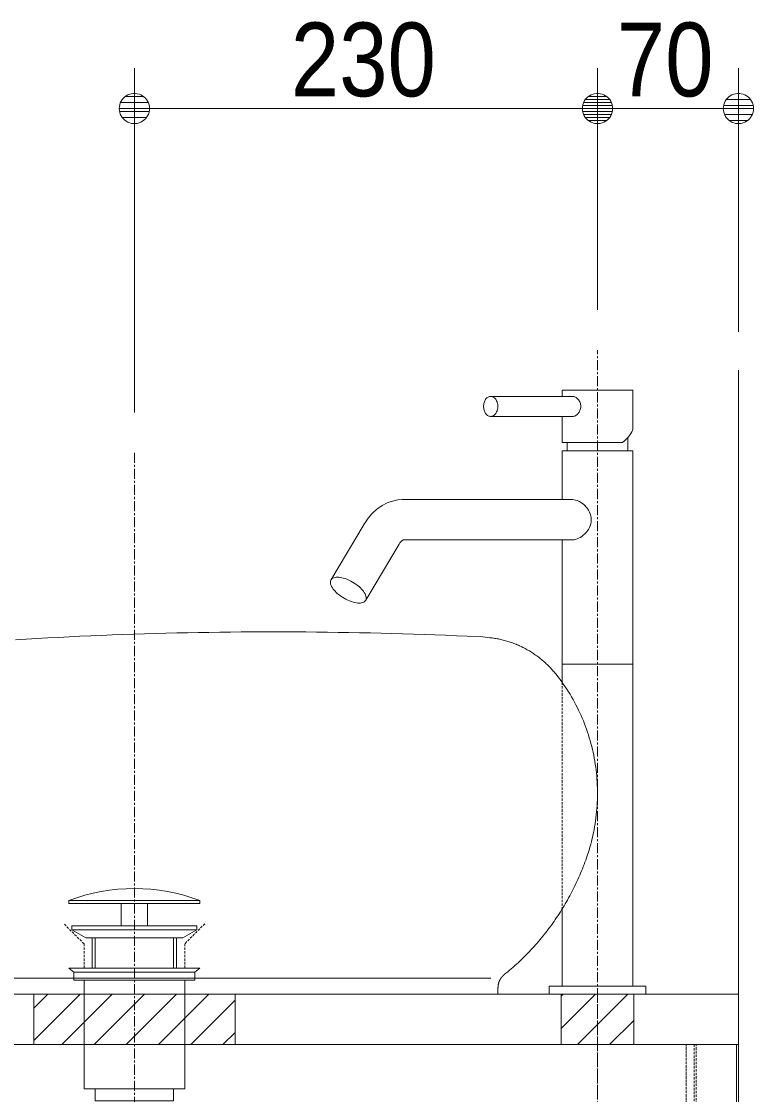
# Model space of a CAD drawing. Units: millimetres, scale not verified. Extents: x -6062 to 6062, y -3045 to 3045.
# Drawn here: x -3629 to -3265, y -1430 to -897 of the extents above; entities that cross this region are included whole.
import ezdxf
from ezdxf.enums import TextEntityAlignment as Align

# ---------------------------------------------------------------- set-up
doc = ezdxf.new("R2010")
doc.units = ezdxf.units.MM
doc.header["$LTSCALE"] = 20
doc.linetypes.add('CHAIN1', pattern=[8, 5, -1, 1, -1])
doc.linetypes.add('DASHED1', pattern=[1.8, 1.2, -0.6])
for name, color, linetype, lineweight in [('0-1_2寸法-1', 7, 'Continuous', 9), ('0-2_0', 7, 'Continuous', 9), ('0-3_5ボウル・キャビネット', 7, 'Continuous', 9), ('0-5_4給排水', 7, 'Continuous', 9)]:
    doc.layers.add(name, color=color, linetype=linetype, lineweight=lineweight)
doc.styles.add('ＭＳ Ｐゴシック', font='')
doc.styles.get('ＭＳ Ｐゴシック').set_extended_font_data('MS PGothic')

# ---------------------------------------------------------------- blocks, each defined once
blk = doc.blocks.new('グループ-4')
at = {"layer": '0-3_5ボウル・キャビネット'}
blk.add_lwpolyline([(-40660, -28100), (-29700, -28100), (-29700, -27600), (-40660, -27600)], dxfattribs=at)
blk.add_lwpolyline([(-40260, -28100), (-29720, -28100), (-29720, -41400), (-40260, -41400)], close=True, dxfattribs=at)
blk = doc.blocks.new('グループ-5')
at = {"layer": '0-3_5ボウル・キャビネット', "linetype": 'DASHED1'}
for p, q in [((-30220, -41400), (-30220, -28100)), ((-30120, -41400), (-30120, -28100))]:
    blk.add_line(p, q, dxfattribs=at)
blk.add_lwpolyline([(-30220, -28100), (-30140, -28100), (-30140, -41360), (-30220, -41360)], close=True, dxfattribs=at)
blk = doc.blocks.new('グループ-7')
at = {"layer": '0-3_5ボウル・キャビネット'}
blk.add_lwpolyline([(-41700, -41400), (-29700, -41400), (-29700, -21400)], dxfattribs=at)
for name in ['グループ-4', 'グループ-5']:
    blk.add_blockref(name, (0, 0), dxfattribs=at)
blk = doc.blocks.new('_Dot')
at = {"layer": '0-2_0'}
for p, q in [((-10, 0), (-20, 0)), ((9.78, 2), (-9.78, 2)), ((7.99, 6), (-7.99, 6)), ((9.16, -3.98), (-9.16, -3.98)), ((6, -7.98), (-6, -7.98))]:
    blk.add_line(p, q, dxfattribs=at)
for points in [[(10, 0), (9.92, 1.25), (9.69, 2.49), (9.3, 3.68), (8.76, 4.82), (8.09, 5.88), (7.29, 6.85), (6.37, 7.71), (5.36, 8.44), (4.26, 9.05), (3.09, 9.51), (1.87, 9.82), (0.63, 9.98), (-0.63, 9.98), (-1.87, 9.82), (-3.09, 9.51), (-4.26, 9.05), (-5.36, 8.44), (-6.37, 7.71), (-7.29, 6.85), (-8.09, 5.88), (-8.76, 4.82), (-9.3, 3.68), (-9.69, 2.49), (-9.92, 1.25), (-10, 0), (0, 0)], [(-10, 0), (-9.92, -1.25), (-9.69, -2.49), (-9.3, -3.68), (-8.76, -4.82), (-8.09, -5.88), (-7.29, -6.85), (-6.37, -7.71), (-5.36, -8.44), (-4.26, -9.05), (-3.09, -9.51), (-1.87, -9.82), (-0.63, -9.98), (0.63, -9.98), (1.87, -9.82), (3.09, -9.51), (4.26, -9.05), (5.36, -8.44), (6.37, -7.71), (7.29, -6.85), (8.09, -5.88), (8.76, -4.82), (9.3, -3.68), (9.69, -2.49), (9.92, -1.25), (10, 0), (0, 0)]]:
    blk.add_lwpolyline(points, close=True, dxfattribs=at)
blk = doc.blocks.new('グループ-12')
at = {"layer": '0-3_5ボウル・キャビネット'}
blk.add_line((-38560, -27440), (-32160, -27440), dxfattribs=at)
for points in [[(-34317.6, -24000), (-34424.5, -24000.2), (-34531.4, -24000.6), (-34638.3, -24001.3), (-34745.1, -24002.2), (-34852, -24003.5), (-34958.9, -24005), (-35065.7, -24006.8), (-35172.6, -24008.8), (-35279.4, -24011.2), (-35386.2, -24013.8), (-35493.1, -24016.6), (-35599.9, -24019.8), (-35706.7, -24023.2), (-35813.5, -24026.9), (-35920.3, -24030.8), (-36027.1, -24035.1), (-36133.9, -24039.6), (-36240.6, -24044.3), (-36347.4, -24049.4), (-36454.1, -24054.7), (-36560.8, -24060.3), (-36667.5, -24066.1), (-36774.2, -24072.2), (-36880.9, -24078.6)], [(-31942.8, -24110.6), (-31954.4, -24106.4), (-31966, -24102.4), (-31977.7, -24098.6), (-31989.4, -24094.9), (-32001.2, -24091.4), (-32013, -24088), (-32024.8, -24084.7), (-32036.7, -24081.7), (-32048.6, -24078.7), (-32060.5, -24076), (-32072.5, -24073.3), (-32084.5, -24070.9), (-32096.6, -24068.6), (-32108.6, -24066.4), (-32120.7, -24064.4), (-32132.8, -24062.6), (-32145, -24060.9), (-32157.1, -24059.3), (-32169.3, -24058), (-32240, -24050.9), (-32394.6, -24043.6), (-32501.4, -24038.9), (-32608.2, -24034.4), (-32715, -24030.3), (-32821.7, -24026.3), (-32928.6, -24022.7), (-33035.4, -24019.3), (-33142.2, -24016.2), (-33249, -24013.4), (-33355.9, -24010.8), (-33462.7, -24008.5), (-33569.6, -24006.5), (-33676.4, -24004.8), (-33783.3, -24003.3), (-33890.2, -24002.1), (-33997, -24001.2), (-34103.9, -24000.5), (-34210.8, -24000.1), (-34317.6, -24000)], [(-31547.1, -24379.7), (-31555.5, -24370.5), (-31564, -24361.3), (-31572.6, -24352.3), (-31581.3, -24343.3), (-31590.2, -24334.5), (-31599.1, -24325.8), (-31608.1, -24317.2), (-31617.3, -24308.7), (-31626.5, -24300.4), (-31635.9, -24292.2), (-31645.3, -24284), (-31654.8, -24276.1), (-31664.5, -24268.2), (-31674.2, -24260.5), (-31684, -24252.8), (-31693.9, -24245.3), (-31703.9, -24238), (-31714, -24230.8), (-31724.1, -24223.7), (-31734.4, -24216.7), (-31744.7, -24209.9), (-31755.1, -24203.1), (-31765.6, -24196.6), (-31776.2, -24190.1), (-31786.8, -24183.9), (-31797.5, -24177.7), (-31808.3, -24171.7), (-31819.2, -24165.8), (-31830.1, -24160.1), (-31841.1, -24154.5), (-31852.2, -24149), (-31863.3, -24143.7), (-31874.5, -24138.5), (-31885.7, -24133.5), (-31897, -24128.6), (-31908.4, -24123.9), (-31919.8, -24119.3), (-31931.3, -24114.9), (-31942.8, -24110.6)], [(-31114.1, -25372.5), (-31117.9, -25342.9), (-31122.2, -25313.4), (-31127, -25284.1), (-31132.2, -25254.7), (-31137.8, -25225.5), (-31143.9, -25196.4), (-31150.5, -25167.4), (-31157.5, -25138.5), (-31164.9, -25109.7), (-31172.8, -25081.1), (-31181.1, -25052.5), (-31189.9, -25024.2), (-31199.1, -24995.9), (-31208.8, -24967.9), (-31218.9, -24940), (-31229.4, -24912.3), (-31240.3, -24884.7), (-31251.7, -24857.3), (-31263.5, -24830.2), (-31275.7, -24803.2), (-31288.3, -24776.5), (-31301.3, -24749.9), (-31314.8, -24723.6), (-31328.6, -24697.5), (-31342.8, -24671.7), (-31357.5, -24646), (-31372.5, -24620.7), (-31388, -24595.6), (-31403.8, -24570.7), (-31420, -24546.1), (-31436.6, -24521.8), (-31453.5, -24497.8), (-31470.8, -24474.1), (-31492, -24446), (-31514.6, -24417.8), (-31522.5, -24408.1), (-31530.6, -24398.6), (-31538.8, -24389.1), (-31547.1, -24379.7)], [(-31294.7, -26459.6), (-31285.3, -26438.6), (-31276.2, -26417.5), (-31267.2, -26396.3), (-31258.4, -26375.1), (-31249.7, -26353.8), (-31241.3, -26332.4), (-31233, -26310.9), (-31225, -26289.3), (-31217.1, -26267.7), (-31209.4, -26246), (-31202.5, -26226), (-31184.1, -26167.5), (-31175.6, -26139.1), (-31167.6, -26110.5), (-31160, -26081.7), (-31152.8, -26052.9), (-31146.1, -26023.9), (-31139.8, -25994.8), (-31134, -25965.6), (-31128.7, -25936.3), (-31123.8, -25907), (-31119.4, -25877.5), (-31115.4, -25848), (-31111.8, -25818.4), (-31108.8, -25788.8), (-31106.2, -25759.1), (-31104, -25729.4), (-31102.3, -25699.7), (-31101.1, -25669.9), (-31100.3, -25640.1), (-31100, -25610.3), (-31100.2, -25580.5), (-31100.8, -25550.7), (-31101.8, -25520.9), (-31103.4, -25491.1), (-31105.4, -25461.4), (-31107.8, -25431.7), (-31110.7, -25402), (-31114.1, -25372.5)], [(-31792.1, -27193.1), (-31776.3, -27176.7), (-31760.7, -27160.2), (-31745.3, -27143.6), (-31730, -27126.8), (-31714.9, -27109.8), (-31699.9, -27092.8), (-31685, -27075.6), (-31670.3, -27058.2), (-31655.8, -27040.7), (-31641.4, -27023.1), (-31627.1, -27005.3), (-31613, -26987.4), (-31599.1, -26969.4), (-31585.3, -26951.2), (-31571.7, -26932.9), (-31558.2, -26914.5), (-31544.9, -26896), (-31531.8, -26877.3), (-31518.8, -26858.5), (-31506, -26839.6), (-31493.3, -26820.6), (-31480.8, -26801.5), (-31468.5, -26782.2), (-31456.4, -26762.8), (-31444.4, -26743.3), (-31432.5, -26723.8), (-31420.9, -26704), (-31409.4, -26684.2), (-31398.1, -26664.3), (-31387, -26644.3), (-31376, -26624.1), (-31365.2, -26603.9), (-31354.6, -26583.6), (-31344.2, -26563.1), (-31333.9, -26542.6), (-31323.9, -26522), (-31314, -26501.3), (-31304.2, -26480.5), (-31294.7, -26459.6)], [(-32064.2, -27449.4), (-32063, -27447.4), (-32061.7, -27445.4), (-32060.5, -27443.5), (-32059.2, -27441.5), (-32057.9, -27439.6), (-32056.5, -27437.7), (-32055.1, -27435.9), (-32053.7, -27434), (-32052.3, -27432.2), (-32050.9, -27430.4), (-32049.4, -27428.6), (-32047.9, -27426.8), (-32046.4, -27425.1), (-32044.8, -27423.3), (-32043.3, -27421.6), (-32041.7, -27420), (-32040.1, -27418.3), (-32038.4, -27416.7), (-32036.8, -27415.1), (-32035.1, -27413.5), (-32033.4, -27412), (-32031.7, -27410.4), (-32029.9, -27408.9), (-32028.2, -27407.5), (-32026.4, -27406), (-32008.8, -27391.8), (-31991.3, -27377.5), (-31974, -27363), (-31956.8, -27348.3), (-31939.7, -27333.5), (-31922.8, -27318.5), (-31906, -27303.4), (-31889.3, -27288.1), (-31872.8, -27272.7), (-31856.3, -27257), (-31840.1, -27241.3), (-31823.9, -27225.4), (-31807.9, -27209.3), (-31792.1, -27193.1)], [(-38612.5, -27600), (-32088.2, -27600), (-32088.2, -27536.5)], [(-32088.2, -27536.5), (-32088.2, -27534.2), (-32088.1, -27531.8), (-32088, -27529.4), (-32087.9, -27527.1), (-32087.8, -27524.7), (-32087.6, -27522.4), (-32087.4, -27520.1), (-32087.1, -27517.7), (-32086.9, -27515.4), (-32086.6, -27513), (-32086.2, -27510.7), (-32085.9, -27508.4), (-32085.5, -27506.1), (-32085, -27503.8), (-32084.6, -27501.5), (-32084.1, -27499.2), (-32083.5, -27496.9), (-32083, -27494.6), (-32082.4, -27492.3), (-32081.7, -27490.1), (-32081.1, -27487.8), (-32080.4, -27485.6), (-32079.7, -27483.3), (-32078.9, -27481.1), (-32078.2, -27478.9), (-32077.4, -27476.7), (-32076.5, -27474.5), (-32075.7, -27472.3), (-32074.8, -27470.2), (-32073.8, -27468), (-32072.9, -27465.9), (-32071.9, -27463.8), (-32070.9, -27461.7), (-32069.8, -27459.6), (-32068.8, -27457.5), (-32067.7, -27455.4), (-32066.5, -27453.4), (-32065.4, -27451.4), (-32064.2, -27449.4)]]:
    blk.add_lwpolyline(points, dxfattribs=at)
at = {"layer": '0-3_5ボウル・キャビネット', "linetype": 'DASHED1'}
blk.add_lwpolyline([(-35000, -26900), (-35200, -27100), (-35200, -27340), (-36200, -27340), (-36200, -27100), (-36400, -26900)], dxfattribs=at)
blk = doc.blocks.new('グループ-14')
at = {"layer": '0-5_4給排水', "linetype": 'CHAIN1'}
blk.add_line((-35700, -22220), (-35700, -33800), dxfattribs=at)
at = {"layer": '0-5_4給排水'}
for p, q in [((-36120, -27040), (-36120, -27340)), ((-36090, -27040), (-36090, -27340)), ((-35310, -27040), (-35310, -27340)), ((-35280, -27040), (-35280, -27340))]:
    blk.add_line(p, q, dxfattribs=at)
for points in [[(-36350, -26670), (-35050, -26670), (-35050, -26700), (-36350, -26700)], [(-35830, -26700), (-35570, -26700), (-35570, -26920), (-35830, -26920)], [(-36320, -26920), (-35080, -26920), (-35080, -26960), (-36320, -26960)], [(-36181.3, -27040), (-36320, -26960), (-35080, -26960), (-35220.2, -27040)], [(-36300, -27380), (-36350, -27340), (-35050, -27340), (-35100, -27380)], [(-36300, -27380), (-35100, -27380), (-35100, -27460), (-36300, -27460)], [(-36200, -27460), (-35200, -27460), (-35200, -28540), (-36200, -28540)], [(-36090, -28540), (-35310, -28540), (-35310, -28660), (-36090, -28660)]]:
    blk.add_lwpolyline(points, close=True, dxfattribs=at)
blk.add_arc((-35700, -28370.4), 1820.4, 69.08018, 110.91982, dxfattribs=at)
blk = doc.blocks.new('グループ-17')
at = {"layer": '0-5_4給排水', "linetype": 'CHAIN1'}
blk.add_line((-31100, -28600), (-31100, -21200), dxfattribs=at)
at = {"layer": '0-5_4給排水'}
for p, q in [((-31400, -22120), (-31400, -22200)), ((-30800, -22070.9), (-30800, -22200)), ((-31450, -23085.7), (-31450, -24502.8)), ((-30750, -24320), (-31450, -24320))]:
    blk.add_line(p, q, dxfattribs=at)
at = {"layer": '0-5_4給排水', "linetype": 'DASHED1'}
for p, q in [((-31450, -24502.8), (-31450, -26752.5)), ((-30750, -25852), (-30750, -25401.2))]:
    blk.add_line(p, q, dxfattribs=at)
at = {"layer": '0-5_4給排水'}
for points in [[(-30794.8, -22065.3), (-30780.3, -22047.7), (-30768.5, -22030.6), (-30759.5, -22014.1), (-30753.4, -21998.4), (-30750.3, -21983.6), (-30750, -21600), (-31450, -21600), (-31450, -21660)], [(-31281.2, -21705.1), (-31286.3, -21697.2), (-31291.8, -21689.9), (-31297.9, -21683.3), (-31304.4, -21677.4), (-31311.3, -21672.2), (-31318.4, -21667.9), (-31325.7, -21664.5), (-31333, -21662), (-31340.3, -21660.5), (-31347.5, -21660), (-32160.7, -21660), (-32167, -21660.4), (-32173.5, -21661.7), (-32180.1, -21663.9), (-32186.7, -21667), (-32193.1, -21671.2), (-32199.4, -21676.3), (-32205.2, -21682.4), (-32210.7, -21689.3), (-32215.6, -21697), (-32219.8, -21705.3), (-32223.5, -21714.1), (-32226.4, -21723.2), (-32228.6, -21732.5), (-32230.2, -21741.8), (-32231.1, -21751), (-32231.4, -21760)], [(-32231.4, -21760), (-32231.1, -21769), (-32230.2, -21778.2), (-32228.6, -21787.5), (-32226.4, -21796.8), (-32223.5, -21805.9), (-32219.8, -21814.7), (-32215.6, -21823), (-32210.7, -21830.7), (-32205.2, -21837.6), (-32199.4, -21843.7), (-32193.1, -21848.8), (-32186.7, -21853), (-32180.1, -21856.1), (-32173.5, -21858.3), (-32167, -21859.6), (-32160.7, -21860), (-31347.5, -21860), (-31340.6, -21859.5), (-31333.5, -21858.1), (-31326.5, -21855.8), (-31319.4, -21852.6), (-31312.4, -21848.5), (-31305.6, -21843.6), (-31299.1, -21837.9), (-31293, -21831.4), (-31287.3, -21824.2), (-31282.1, -21816.4), (-31277.5, -21808), (-31273.7, -21799.1), (-31270.6, -21789.7), (-31268.3, -21780), (-31266.9, -21770.1), (-31266.5, -21760), (-31266.9, -21750.3), (-31268.2, -21740.7), (-31270.3, -21731.3), (-31273.2, -21722.2), (-31276.9, -21713.4), (-31281.2, -21705.1)], [(-32160.7, -21660), (-32154.3, -21660.4), (-32147.8, -21661.7), (-32141.2, -21663.9), (-32134.6, -21667), (-32128.2, -21671.2), (-32122, -21676.3), (-32116.1, -21682.4), (-32110.7, -21689.3), (-32105.8, -21697), (-32101.5, -21705.3), (-32097.8, -21714.1), (-32094.9, -21723.2), (-32092.7, -21732.5), (-32091.1, -21741.8), (-32090.2, -21751), (-32089.9, -21760), (-32090.2, -21769), (-32091.1, -21778.2), (-32092.7, -21787.5), (-32094.9, -21796.8), (-32097.8, -21805.9), (-32101.5, -21814.7), (-32105.8, -21823), (-32110.7, -21830.7), (-32116.1, -21837.6), (-32122, -21843.7), (-32128.2, -21848.8), (-32134.6, -21853), (-32141.2, -21856.1), (-32147.8, -21858.3), (-32154.3, -21859.6), (-32160.7, -21860)], [(-31450, -21660), (-31347.5, -21660), (-31340.3, -21660.5), (-31333, -21662), (-31325.7, -21664.5), (-31318.4, -21667.9), (-31311.3, -21672.2), (-31304.4, -21677.4), (-31297.9, -21683.3), (-31291.8, -21689.9), (-31286.3, -21697.2), (-31281.2, -21705.1), (-31276.9, -21713.4), (-31273.2, -21722.2), (-31270.3, -21731.3), (-31268.2, -21740.7), (-31266.9, -21750.3), (-31266.5, -21760), (-31266.9, -21770.1), (-31268.3, -21780), (-31270.6, -21789.7), (-31273.7, -21799.1), (-31277.5, -21808), (-31282.1, -21816.4), (-31287.3, -21824.2), (-31293, -21831.4), (-31299.1, -21837.9), (-31305.6, -21843.6), (-31312.4, -21848.5), (-31319.4, -21852.6), (-31326.5, -21855.8), (-31333.5, -21858.1), (-31340.6, -21859.5), (-31347.5, -21860), (-31450, -21860), (-31450, -22120), (-30852.5, -22120), (-30831, -22101.6), (-30811.7, -22083.3), (-30794.8, -22065.3)], [(-31450, -26752.5), (-31450, -27520), (-30750, -27520), (-30750, -22200), (-31450, -22200), (-31450, -22685.7), (-31347.4, -22685.7), (-31332.7, -22686.8), (-31317.2, -22689.9), (-31301.4, -22694.9), (-31285.5, -22701.8), (-31269.7, -22710.5), (-31254.3, -22720.7), (-31239.4, -22732.4), (-31225.2, -22745.4), (-31212, -22759.7), (-31199.8, -22775.2), (-31188.9, -22791.7), (-31179.5, -22809.2), (-31171.9, -22827.6), (-31166.2, -22846.8), (-31162.8, -22866.6), (-31161.7, -22886.6), (-31163, -22906.6), (-31166.7, -22926.4), (-31172.5, -22945.6), (-31180.4, -22964.1), (-31190, -22981.6), (-31201.1, -22998.1), (-31213.5, -23013.5), (-31226.9, -23027.6), (-31241.1, -23040.5), (-31256, -23051.9), (-31271.4, -23061.9), (-31286.9, -23070.3), (-31302.6, -23076.9), (-31318, -23081.8), (-31333, -23084.7), (-31347.5, -23085.7), (-31450, -23085.7)], [(-31269.7, -22710.5), (-31285.5, -22701.8), (-31301.4, -22694.9), (-31317.2, -22689.9), (-31332.7, -22686.8), (-31347.4, -22685.7), (-33027.6, -22685.7), (-33040.4, -22686.5), (-33082.1, -22689.4), (-33095, -22692), (-33136.1, -22700.6), (-33148.7, -22704.9), (-33188.8, -22719.2), (-33239.1, -22744.8), (-33282.2, -22774.5), (-33292.2, -22781.7), (-33332, -22817.7), (-33340.2, -22826), (-33377.3, -22868.9), (-33411.2, -22919), (-33416.4, -22926.9), (-33417.6, -22928.8), (-33748.1, -23485.9), (-33751.5, -23494.8), (-33753, -23504.7), (-33752.5, -23515.4), (-33750.3, -23526.7), (-33746.2, -23538.4), (-33740.6, -23550.3), (-33733.6, -23562.3), (-33725.5, -23574.2), (-33716.3, -23585.7), (-33706, -23597.3), (-33694.2, -23609.1), (-33681, -23621.1), (-33666.5, -23633), (-33650.7, -23644.8), (-33634, -23656.1), (-33616.4, -23666.8), (-33598.3, -23676.6)], [(-31166.7, -22926.4), (-31163, -22906.6), (-31161.7, -22886.6), (-31162.8, -22866.6), (-31166.2, -22846.8), (-31171.9, -22827.6), (-31179.5, -22809.2), (-31188.9, -22791.7), (-31199.8, -22775.2), (-31212, -22759.7), (-31225.2, -22745.4), (-31239.4, -22732.4), (-31254.3, -22720.7), (-31269.7, -22710.5)], [(-33598.3, -23676.6), (-33579.9, -23685.5), (-33561.6, -23693.3), (-33543.6, -23699.9), (-33526.2, -23705.3), (-33509.6, -23709.3), (-33494.1, -23712.1), (-33479.7, -23713.8), (-33466.5, -23714.3), (-33454.3, -23713.8), (-33442.6, -23712.1), (-33431.8, -23709.3), (-33422.1, -23705.3), (-33413.7, -23699.9), (-33406.8, -23693.3), (-33401.6, -23685.5), (-33071.4, -23128.9), (-33062.8, -23116), (-33050.8, -23102), (-33041.4, -23093.4), (-33033.9, -23088.2), (-33031.6, -23087), (-33028.9, -23086.1), (-33027.6, -23085.8), (-33026.5, -23085.7), (-31347.5, -23085.7), (-31333, -23084.7), (-31318, -23081.8), (-31302.6, -23076.9), (-31286.9, -23070.3), (-31271.4, -23061.9), (-31256, -23051.9), (-31241.1, -23040.5), (-31226.9, -23027.6), (-31213.5, -23013.5), (-31201.1, -22998.1), (-31190, -22981.6), (-31180.4, -22964.1), (-31172.5, -22945.6), (-31166.7, -22926.4)], [(-33401.6, -23685.5), (-33398.3, -23676.6), (-33396.8, -23666.8), (-33397.2, -23656.1), (-33399.5, -23644.8), (-33403.5, -23633), (-33409.1, -23621.1), (-33416.1, -23609.1), (-33424.3, -23597.3), (-33433.5, -23585.7), (-33443.8, -23574.2), (-33455.5, -23562.3), (-33468.7, -23550.3), (-33483.3, -23538.4), (-33499, -23526.7), (-33515.8, -23515.4), (-33533.4, -23504.7), (-33551.5, -23494.8), (-33569.8, -23485.9), (-33588.2, -23478.1), (-33606.2, -23471.5), (-33623.5, -23466.2), (-33640.1, -23462.1), (-33655.7, -23459.3), (-33670.1, -23457.7), (-33683.2, -23457.2), (-33695.5, -23457.7), (-33707.1, -23459.3), (-33717.9, -23462.1), (-33727.7, -23466.2), (-33736.1, -23471.5), (-33742.9, -23478.1), (-33748.1, -23485.9)]]:
    blk.add_lwpolyline(points, dxfattribs=at)
blk.add_lwpolyline([(-31580, -27520), (-31580, -27600), (-30620, -27600), (-30620, -27520)], close=True, dxfattribs=at)
at = {"layer": '0-5_4給排水', "linetype": 'CHAIN1'}
blk.add_lwpolyline([(-31100, -29898), (-31100, -29735.5), (-31100, -29285.9), (-31100, -27600)], dxfattribs=at)

msp = doc.modelspace()

# ---------------------------------------------------------------- linework, layer by layer
at = {"layer": '0-1_2寸法-1'}
for p, q in [((-3572.5, -1091), (-3572.5, -920)), ((-3342.5, -1040), (-3342.5, -920)), ((-3342.5, -1040), (-3342.5, -920)), ((-3272.5, -1051), (-3272.5, -920)), ((-3557.49, -940), (-3357.51, -940)), ((-3287.51, -940), (-3327.49, -940))]:
    msp.add_line(p, q, dxfattribs=at)
at = {"layer": '0-3_5ボウル・キャビネット'}
for p, q in [((-3622.5, -1387), (-3615.5, -1380)), ((-3622.5, -1403), (-3599.5, -1380)), ((-3608.5, -1405), (-3583.5, -1380)), ((-3592.5, -1405), (-3567.5, -1380)), ((-3576.5, -1405), (-3551.5, -1380)), ((-3560.5, -1405), (-3535.5, -1380)), ((-3360.5, -1381), (-3359.5, -1380)), ((-3360.5, -1397), (-3343.5, -1380)), ((-3352.5, -1405), (-3327.5, -1380)), ((-3544.5, -1405), (-3522.5, -1383)), ((-3336.5, -1405), (-3324.5, -1393)), ((-3528.5, -1405), (-3522.5, -1399))]:
    msp.add_line(p, q, dxfattribs=at)
for points in [[(-3622.5, -1380), (-3522.5, -1380), (-3522.5, -1405), (-3622.5, -1405)], [(-3360.5, -1380), (-3324.5, -1380), (-3324.5, -1405), (-3360.5, -1405)]]:
    msp.add_lwpolyline(points, close=True, dxfattribs=at)
at = {"layer": '0-3_5ボウル・キャビネット', "linetype": 'DASHED1'}
for points in [[(-3622.5, -1380), (-3522.5, -1380), (-3522.5, -1405), (-3622.5, -1405)], [(-3360.5, -1380), (-3324.5, -1380), (-3324.5, -1405), (-3360.5, -1405)]]:
    msp.add_lwpolyline(points, close=True, dxfattribs=at)

# ---------------------------------------------------------------- block references
at = {"layer": '0-1_2寸法-1', "xscale": 0.7503418, "yscale": 0.7503418, "rotation": 180}
for p in [(-3572.5, -940), (-3342.5, -940)]:
    msp.add_blockref('_Dot', p, dxfattribs=at)
at = {"layer": '0-1_2寸法-1', "xscale": 0.7503418, "yscale": 0.7503418}
for p in [(-3342.5, -940), (-3272.5, -940)]:
    msp.add_blockref('_Dot', p, dxfattribs=at)
at = {"layer": '0-3_5ボウル・キャビネット', "xscale": 0.05, "yscale": 0.05}
for name in ['グループ-7', 'グループ-12']:
    msp.add_blockref(name, (-1787.5, 0), dxfattribs=at)
at = {"layer": '0-5_4給排水', "xscale": 0.05, "yscale": 0.05}
for name in ['グループ-17', 'グループ-14']:
    msp.add_blockref(name, (-1787.5, 0), dxfattribs=at)

# ---------------------------------------------------------------- texts
at = {"layer": '0-1_2寸法-1', "style": 'ＭＳ Ｐゴシック', "width": 0.9}
for s, p in [('230', (-3494.78, -944.96)), ('70', (-3332.87, -944.96))]:
    msp.add_text(s, height=36.66, dxfattribs=at).set_placement(p, align=Align.BOTTOM_LEFT)

doc.saveas('drawing.dxf')
